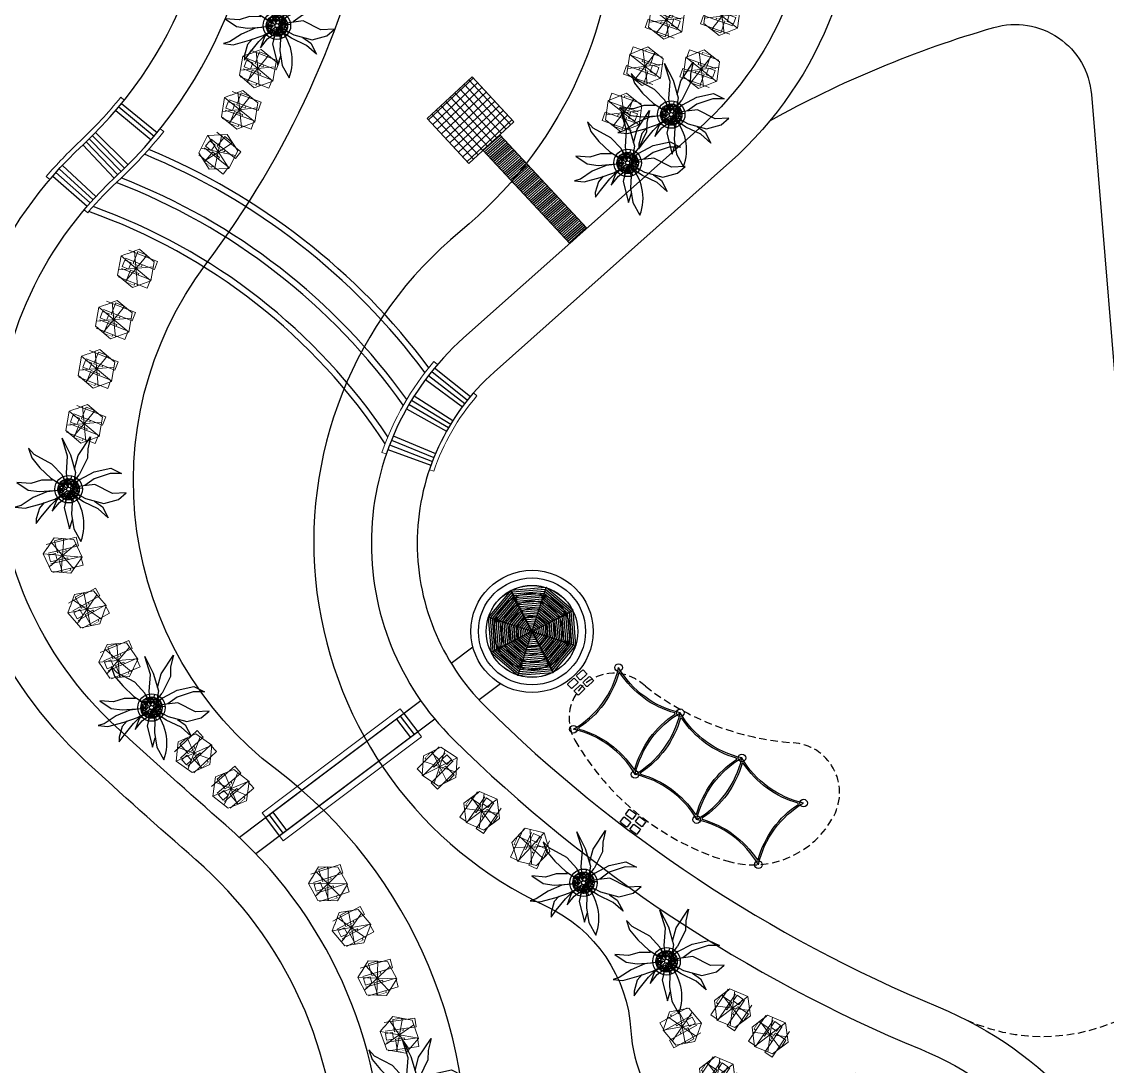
# Model space of a CAD drawing. Extents: x 309418 to 1212698, y 3438380 to 6877191.
# Drawn here: x 606472.7 to 606543.7, y 3438535.9 to 3438604.3 of the extents above; entities that cross this region are included whole.
import ezdxf

# ---------------------------------------------------------------- set-up
doc = ezdxf.new("R2010")
doc.units = 0
doc.header["$MEASUREMENT"] = 0
doc.set_wipeout_variables(frame=1)
doc.linetypes.add('DASHED', pattern=[0.75, 0.5, -0.25])
for name, color, linetype in [('-A-HATCH', 7, 'Continuous'), ('Draft _ Lines', 20, 'Continuous'), ('DRAFT LINES', 32, 'Continuous'), ('DRAFT-LINES', 10, 'Continuous'), ('LA-FLOWERING-TREE', 221, 'Continuous'), ('LA-FURN-PERGOLA-POOL DECK-02', 32, 'Continuous'), ('LA-HARD-PAVE-HATCH-MARBLE-TYPE (PV - MT-BG-01-AN - RA- ∅ - 01)', 227, 'Continuous'), ('LA-HARD-PAVE-HATCH-WOOD-TYPE( PV - WO-DW-01-∅ - ∅-∅ - 04)', 17, 'Continuous'), ('LA-HARD-PAVE-LINE-01', 30, 'Continuous'), ('LA-HARD-PAVE-LINE-STEPPING STONES', 23, 'Continuous'), ('LA-LANDSCAPE BASE', 140, 'Continuous'), ('LA-PLNT-PALMS', 251, 'Continuous'), ('LA-PLNT-TREE-TRUNK', 52, 'Continuous'), ('X-DK-LANDSCPE BASE$0$LA-WOODEN -ELEV', 45, 'Continuous'), ('X-DK-LANDSCPE BASE$0$LA-WOODEN ELEV2', 29, 'Continuous')]:
    doc.layers.add(name, color=color, linetype=linetype)
for name, color, linetype, lineweight in [('HW-LA-SF-LOUNGE CHAIRS', 215, 'Continuous', 0), ('L-CON-SF-CABANA', 215, 'Continuous', 0), ('LA-HARD-WALL', 71, 'Continuous', 20), ('X-DK-LANDSCPE BASE$0$LA-PLNT-PALM', 102, 'Continuous', 20)]:
    doc.layers.add(name, color=color, linetype=linetype, lineweight=lineweight)

# ---------------------------------------------------------------- blocks, each defined once
blk = doc.blocks.new('X-DK-LANDSCPE BASE$0$aapp')
at = {"color": 30, "true_color": 0xf8991e}
blk.add_circle((0, 0), 3.015, dxfattribs=at)
at = {"layer": 'X-DK-LANDSCPE BASE$0$LA-WOODEN -ELEV', "color": 30, "true_color": 0xf8991e}
for points in [[(1.154, 2.786), (-1.154, 2.786), (-2.786, 1.154), (-2.786, -1.154), (-1.154, -2.786), (1.154, -2.786), (2.786, -1.154), (2.786, 1.154)], [(-0.936, 2.062), (-0.797, 2.12), (-0.854, 2.258), (-0.993, 2.201)], [(0.797, 2.12), (0.935, 2.062), (0.993, 2.201), (0.854, 2.258)], [(-2.12, 0.797), (-2.063, 0.935), (-2.201, 0.993), (-2.259, 0.854)], [(0.478, 1.154), (-0.478, 1.154), (-1.154, 0.478), (-1.154, -0.478), (-0.478, -1.154), (0.478, -1.154), (1.153, -0.478), (1.153, 0.478)], [(2.062, 0.935), (2.12, 0.797), (2.258, 0.854), (2.201, 0.993)], [(-2.063, -0.936), (-2.12, -0.797), (-2.259, -0.854), (-2.201, -0.993)], [(2.12, -0.797), (2.062, -0.936), (2.201, -0.993), (2.258, -0.854)], [(-0.797, -2.12), (-0.936, -2.062), (-0.993, -2.201), (-0.854, -2.258)], [(0.935, -2.062), (0.797, -2.12), (0.854, -2.258), (0.993, -2.201)]]:
    blk.add_lwpolyline(points, close=True, dxfattribs=at)
for points in [[(-0.022, 0.038), (-1.158, 2.782)], [(-0.017, 0.042), (-1.154, 2.786)], [(-0.012, 0.042), (-1.148, 2.786)], [(0.011, 0.042), (1.148, 2.786)], [(0.017, 0.042), (1.154, 2.786)], [(0.021, 0.038), (1.158, 2.782)], [(-0.042, 0.017), (-2.786, 1.154)], [(-0.042, 0.011), (-2.786, 1.148)], [(-0.038, 0.021), (-2.782, 1.158)], [(0.038, 0.021), (2.782, 1.158)], [(0.042, 0.017), (2.786, 1.154)], [(0.042, 0.011), (2.786, 1.148)], [(-0.042, -0.012), (-2.786, -1.148)], [(-0.042, -0.017), (-2.786, -1.154)], [(-0.038, -0.021), (-2.782, -1.158)], [(-0.022, -0.038), (-1.158, -2.782)], [(-0.017, -0.042), (-1.154, -2.786)], [(-0.012, -0.042), (-1.148, -2.786)], [(0.011, -0.042), (1.148, -2.786)], [(0.017, -0.042), (1.154, -2.786)], [(0.021, -0.038), (1.158, -2.782)], [(0.038, -0.021), (2.782, -1.158)], [(0.042, -0.012), (2.786, -1.148)], [(0.042, -0.017), (2.786, -1.154)]]:
    blk.add_lwpolyline(points, dxfattribs=at)
at = {"layer": 'X-DK-LANDSCPE BASE$0$LA-WOODEN ELEV2', "color": 30, "true_color": 0xf8991e}
for points in [[(1.103, 2.662), (-1.103, 2.662), (-2.662, 1.103), (-2.662, -1.103), (-1.103, -2.662), (1.103, -2.662), (2.662, -1.103), (2.662, 1.103)], [(1.051, 2.539), (-1.052, 2.539), (-2.539, 1.052), (-2.539, -1.052), (-1.052, -2.539), (1.051, -2.539), (2.539, -1.052), (2.539, 1.052)], [(1, 2.415), (-1, 2.415), (-2.415, 1), (-2.415, -1), (-1, -2.415), (1, -2.415), (2.415, -1), (2.415, 1)], [(0.949, 2.292), (-0.949, 2.292), (-2.292, 0.949), (-2.292, -0.949), (-0.949, -2.292), (0.949, -2.292), (2.292, -0.949), (2.292, 0.949)], [(0.898, 2.168), (-0.898, 2.168), (-2.168, 0.898), (-2.168, -0.898), (-0.898, -2.168), (0.898, -2.168), (2.168, -0.898), (2.168, 0.898)], [(0.847, 2.045), (-0.847, 2.045), (-2.045, 0.847), (-2.045, -0.847), (-0.847, -2.045), (0.847, -2.045), (2.045, -0.847), (2.045, 0.847)], [(0.796, 1.921), (-0.796, 1.921), (-1.921, 0.796), (-1.921, -0.796), (-0.796, -1.921), (0.796, -1.921), (1.921, -0.796), (1.921, 0.796)], [(0.745, 1.798), (-0.745, 1.798), (-1.798, 0.745), (-1.798, -0.745), (-0.745, -1.798), (0.745, -1.798), (1.797, -0.745), (1.797, 0.745)], [(0.693, 1.674), (-0.693, 1.674), (-1.674, 0.693), (-1.674, -0.693), (-0.693, -1.674), (0.693, -1.674), (1.674, -0.693), (1.674, 0.693)], [(0.642, 1.55), (-0.642, 1.55), (-1.551, 0.642), (-1.551, -0.642), (-0.642, -1.551), (0.642, -1.551), (1.55, -0.642), (1.55, 0.642)], [(0.591, 1.427), (-0.591, 1.427), (-1.427, 0.591), (-1.427, -0.591), (-0.591, -1.427), (0.591, -1.427), (1.427, -0.591), (1.427, 0.591)], [(0.54, 1.303), (-0.54, 1.303), (-1.304, 0.54), (-1.304, -0.54), (-0.54, -1.304), (0.54, -1.304), (1.303, -0.54), (1.303, 0.54)], [(0.489, 1.18), (-0.489, 1.18), (-1.18, 0.489), (-1.18, -0.489), (-0.489, -1.18), (0.489, -1.18), (1.18, -0.489), (1.18, 0.489)], [(0.427, 1.03), (-0.427, 1.03), (-1.03, 0.427), (-1.03, -0.427), (-0.427, -1.03), (0.427, -1.03), (1.03, -0.427), (1.03, 0.427)], [(0.375, 0.906), (-0.376, 0.906), (-0.907, 0.375), (-0.907, -0.376), (-0.376, -0.907), (0.375, -0.907), (0.906, -0.376), (0.906, 0.375)], [(0.324, 0.783), (-0.324, 0.783), (-0.783, 0.324), (-0.783, -0.324), (-0.324, -0.783), (0.324, -0.783), (0.783, -0.324), (0.783, 0.324)], [(0.273, 0.659), (-0.273, 0.659), (-0.66, 0.273), (-0.66, -0.273), (-0.273, -0.659), (0.273, -0.659), (0.659, -0.273), (0.659, 0.273)], [(0.222, 0.536), (-0.222, 0.536), (-0.536, 0.222), (-0.536, -0.222), (-0.222, -0.536), (0.222, -0.536), (0.536, -0.222), (0.536, 0.222)], [(0.171, 0.412), (-0.171, 0.412), (-0.412, 0.171), (-0.412, -0.171), (-0.171, -0.412), (0.171, -0.412), (0.412, -0.171), (0.412, 0.171)], [(0.12, 0.289), (-0.12, 0.289), (-0.289, 0.12), (-0.289, -0.12), (-0.12, -0.289), (0.12, -0.289), (0.289, -0.12), (0.289, 0.12)], [(0.068, 0.165), (-0.069, 0.165), (-0.165, 0.068), (-0.165, -0.069), (-0.069, -0.165), (0.068, -0.165), (0.165, -0.069), (0.165, 0.068)], [(0.017, 0.042), (-0.017, 0.042), (-0.042, 0.017), (-0.042, -0.017), (-0.017, -0.042), (0.017, -0.042), (0.042, -0.017), (0.042, 0.017)]]:
    blk.add_lwpolyline(points, close=True, dxfattribs=at)
blk = doc.blocks.new('tent kids')
at = {"layer": 'LA-FURN-PERGOLA-POOL DECK-02'}
for points in [[(731928.762, 294594.628, 0.209883), (731928.762, 294599.628, -0.83868)], [(731933.762, 294599.628, -0.209883), (731928.762, 294599.628, 0.83868)], [(731933.762, 294594.628, -0.209883), (731933.762, 294599.628, 0.83868)], [(731933.762, 294594.628, 0.209883), (731928.762, 294594.628, -0.83868)]]:
    blk.add_lwpolyline(points, format="xyb", dxfattribs=at)
blk.add_lwpolyline([(731933.543, 294599.355, -0.05443), (731933.489, 294599.409, -0.182094), (731929.035, 294599.409, -0.05443), (731928.981, 294599.355, -0.182094), (731928.981, 294594.901, -0.05443), (731929.035, 294594.847, -0.182094), (731933.489, 294594.847, -0.05443), (731933.543, 294594.901, -0.182094)], format="xyb", close=True, dxfattribs=at)
for centre in [(731928.762, 294599.628), (731933.762, 294599.628), (731928.762, 294594.628), (731933.762, 294594.628)]:
    blk.add_circle(centre, 0.25, dxfattribs=at)
blk = doc.blocks.new('B-LS-STEPPING STONE')
at = {"layer": 'LA-HARD-PAVE-LINE-STEPPING STONES', "extrusion": (-6.99847e-06, -1.63368e-06, 1)}
for p, q in [((-0.2, 0.05, 0), (-0.2, 0.55, 0)), ((-0.15, 0.6, 0), (0.15, 0.6, 0)), ((0.15, 0, 0), (-0.15, 0, 0)), ((0.2, 0.55, 0), (0.2, 0.05, 0)), ((-0.2, -0.75, 0), (-0.2, -0.25, 0)), ((-0.15, -0.2, 0), (0.15, -0.2, 0)), ((0.2, -0.25, 0), (0.2, -0.75, 0)), ((0.15, -0.8, 0), (-0.15, -0.8, 0))]:
    blk.add_line(p, q, dxfattribs=at)
for centre, start, end in [((-0.15, 0.55, 0), 90, 180), ((-0.15, 0.05, 0), 180, 270), ((0.15, 0.55, 0), 0, 90), ((0.15, 0.05, 0), 270, 0), ((-0.15, -0.25, 0), 90, 180), ((0.15, -0.25, 0), 0, 90), ((-0.15, -0.75, 0), 180, 270), ((0.15, -0.75, 0), 270, 0)]:
    blk.add_arc(centre, 0.05, start, end, dxfattribs=at)
blk = doc.blocks.new('*U288')
at = {"layer": 'LA-HARD-PAVE-LINE-STEPPING STONES', "extrusion": (4.37504e-06, -5.27321e-06, 1), "xscale": -1, "rotation": 90.00000000132182}
for p in [(-0.116, 1.015, 0), (-0.1, 0.4, 0)]:
    blk.add_blockref('B-LS-STEPPING STONE', p, dxfattribs=at)
blk = doc.blocks.new('Lounge 1')
at = {"lineweight": 13, "extrusion": (0, 0, -1)}
blk.add_line((0.411, 1.439), (0.411, 0.859), dxfattribs=at)
blk.add_wipeout([(0.29, 0.859), (0.29, 0), (-0.29, 0), (-0.29, 0.859), (-0.411, 0.859), (-0.411, 1.439), (-0.29, 1.439), (-0.29, 2.03), (0.29, 2.03), (0.29, 1.439), (0.411, 1.439), (0.411, 0.859)])
for p, q in [((-0.29, 1.439), (-0.411, 1.439)), ((-0.411, 1.439), (-0.411, 0.859)), ((0.411, 1.439), (0.29, 1.439)), ((-0.29, 0.859), (-0.411, 0.859)), ((0.411, 0.859), (0.29, 0.859))]:
    blk.add_line(p, q, dxfattribs=at)
at = {"extrusion": (0, 0, -1)}
for p, q in [((-0.29, 2.03), (-0.29, 0)), ((0.29, 2.03), (0.29, 0)), ((0.29, 0), (-0.29, 0))]:
    blk.add_line(p, q, dxfattribs=at)
blk.add_lwpolyline([(0.29, 1.439), (-0.29, 1.439)])
blk = doc.blocks.new('umbrella')
blk.add_lwpolyline([(-0.328, 1.236), (-1.23, 0.331), (-0.897, -0.902), (0.338, -1.231), (1.239, -0.326), (0.907, 0.907)], close=True)
for points in [[(0.329, -1.229), (-0.331, 1.235)], [(1.074, 0.287), (-1.064, -0.282)]]:
    blk.add_lwpolyline(points)
at = {"layer": 'L-CON-SF-CABANA', "extrusion": (0, 0, -1)}
for p, q in [((0.575, 0.995), (-0.571, -0.989)), ((-0.987, 0.575), (0.996, -0.57))]:
    blk.add_line(p, q, dxfattribs=at)
blk = doc.blocks.new('LA-SIDE TABLE-0')
at = {"layer": 'HW-LA-SF-LOUNGE CHAIRS'}
blk.add_lwpolyline([(-0.161, 0.157), (0.161, -0.157), (-0.153, -0.479), (-0.475, -0.166)], close=True, dxfattribs=at)
blk = doc.blocks.new('*U291')
at = {"layer": 'HW-LA-SF-LOUNGE CHAIRS', "rotation": 319.3433395732298}
blk.add_blockref('Lounge 1', (-0.258, -1.301), dxfattribs=at)
blk.add_blockref('Lounge 1', (-1.244, -0.454), dxfattribs=at)
at = {"rotation": 3.55361141236799}
blk.add_blockref('LA-SIDE TABLE-0', (0.571, 0.662), dxfattribs=at)
at = {"layer": 'HW-LA-SF-LOUNGE CHAIRS', "rotation": 322.8523328510489}
blk.add_blockref('umbrella', (-0.002, -0.006), dxfattribs=at)
blk = doc.blocks.new('*U353')
at = {"layer": 'HW-LA-SF-LOUNGE CHAIRS', "rotation": 44.079308354551}
blk.add_blockref('Lounge 1', (1.272, -0.376), dxfattribs=at)
blk.add_blockref('Lounge 1', (0.338, -1.281), dxfattribs=at)
at = {"rotation": 88.28958019368919}
blk.add_blockref('LA-SIDE TABLE-0', (-0.607, 0.63), dxfattribs=at)
at = {"layer": 'HW-LA-SF-LOUNGE CHAIRS', "rotation": 47.5883016323701}
blk.add_blockref('umbrella', (0.006, -0.003), dxfattribs=at)
blk = doc.blocks.new('*U352')
at = {"layer": 'HW-LA-SF-LOUNGE CHAIRS', "rotation": 42.94684818303536}
blk.add_blockref('Lounge 1', (1.265, -0.402), dxfattribs=at)
blk.add_blockref('Lounge 1', (0.313, -1.287), dxfattribs=at)
at = {"rotation": 87.15712002217354}
blk.add_blockref('LA-SIDE TABLE-0', (-0.594, 0.642), dxfattribs=at)
at = {"layer": 'HW-LA-SF-LOUNGE CHAIRS', "rotation": 46.45584146085447}
blk.add_blockref('umbrella', (0.006, -0.003), dxfattribs=at)
blk = doc.blocks.new('*U351')
at = {"layer": 'HW-LA-SF-LOUNGE CHAIRS', "rotation": 61.36315332717381}
blk.add_blockref('Lounge 1', (1.327, 0.018), dxfattribs=at)
blk.add_blockref('Lounge 1', (0.704, -1.122), dxfattribs=at)
at = {"rotation": 105.573425166312}
blk.add_blockref('LA-SIDE TABLE-0', (-0.767, 0.421), dxfattribs=at)
at = {"layer": 'HW-LA-SF-LOUNGE CHAIRS', "rotation": 64.87214660499292}
blk.add_blockref('umbrella', (0.006, -0.001), dxfattribs=at)
blk = doc.blocks.new('*U335')
at = {"layer": 'HW-LA-SF-LOUNGE CHAIRS', "rotation": 9.00809661152062}
blk.add_blockref('Lounge 1', (0.825, -1.039), dxfattribs=at)
blk.add_blockref('Lounge 1', (-0.459, -1.243), dxfattribs=at)
at = {"rotation": 53.2183684506588}
blk.add_blockref('LA-SIDE TABLE-0', (-0.135, 0.864), dxfattribs=at)
at = {"layer": 'HW-LA-SF-LOUNGE CHAIRS', "rotation": 12.51708988933973}
blk.add_blockref('umbrella', (0.003, -0.006), dxfattribs=at)
blk = doc.blocks.new('*U336')
at = {"layer": 'HW-LA-SF-LOUNGE CHAIRS', "rotation": 353.1969781340202}
blk.add_blockref('Lounge 1', (0.511, -1.225), dxfattribs=at)
blk.add_blockref('Lounge 1', (-0.78, -1.071), dxfattribs=at)
at = {"rotation": 37.40724997315846}
blk.add_blockref('LA-SIDE TABLE-0', (0.106, 0.868), dxfattribs=at)
at = {"layer": 'HW-LA-SF-LOUNGE CHAIRS', "rotation": 356.7059714118394}
blk.add_blockref('umbrella', (0.001, -0.006), dxfattribs=at)
blk = doc.blocks.new('*U337')
at = {"layer": 'HW-LA-SF-LOUNGE CHAIRS', "rotation": 359.4916042217065}
for p in [(-0.658, -1.15), (0.642, -1.161)]:
    blk.add_blockref('Lounge 1', p, dxfattribs=at)
at = {"rotation": 43.7018760608447}
blk.add_blockref('LA-SIDE TABLE-0', (0.01, 0.874), dxfattribs=at)
at = {"layer": 'HW-LA-SF-LOUNGE CHAIRS', "rotation": 3.000597499525617}
blk.add_blockref('umbrella', (0.002, -0.006), dxfattribs=at)
blk = doc.blocks.new('*U338')
at = {"layer": 'HW-LA-SF-LOUNGE CHAIRS', "rotation": 339.6888357885484}
blk.add_blockref('Lounge 1', (0.21, -1.31), dxfattribs=at)
blk.add_blockref('Lounge 1', (-1.009, -0.859), dxfattribs=at)
at = {"rotation": 23.89910762768664}
blk.add_blockref('LA-SIDE TABLE-0', (0.305, 0.819), dxfattribs=at)
at = {"layer": 'HW-LA-SF-LOUNGE CHAIRS', "rotation": 343.1978290663676}
blk.add_blockref('umbrella', (0, -0.006), dxfattribs=at)
blk = doc.blocks.new('*U334')
at = {"layer": 'HW-LA-SF-LOUNGE CHAIRS', "rotation": 341.9848356697187}
blk.add_blockref('Lounge 1', (0.263, -1.3), dxfattribs=at)
blk.add_blockref('Lounge 1', (-0.974, -0.898), dxfattribs=at)
at = {"rotation": 26.19510750885682}
blk.add_blockref('LA-SIDE TABLE-0', (0.272, 0.831), dxfattribs=at)
at = {"layer": 'HW-LA-SF-LOUNGE CHAIRS', "rotation": 345.4938289475377}
blk.add_blockref('umbrella', (0, -0.006), dxfattribs=at)
blk = doc.blocks.new('*U333')
at = {"layer": 'HW-LA-SF-LOUNGE CHAIRS', "rotation": 4.715601684793032}
blk.add_blockref('Lounge 1', (0.745, -1.098), dxfattribs=at)
blk.add_blockref('Lounge 1', (-0.551, -1.205), dxfattribs=at)
at = {"rotation": 48.92587352393121}
blk.add_blockref('LA-SIDE TABLE-0', (-0.07, 0.872), dxfattribs=at)
at = {"layer": 'HW-LA-SF-LOUNGE CHAIRS', "rotation": 8.224594962612134}
blk.add_blockref('umbrella', (0.002, -0.006), dxfattribs=at)
blk = doc.blocks.new('*U332')
at = {"layer": 'HW-LA-SF-LOUNGE CHAIRS', "rotation": 354.3484192908461}
blk.add_blockref('Lounge 1', (0.535, -1.214), dxfattribs=at)
blk.add_blockref('Lounge 1', (-0.759, -1.086), dxfattribs=at)
at = {"rotation": 38.55869112998432}
blk.add_blockref('LA-SIDE TABLE-0', (0.088, 0.87), dxfattribs=at)
at = {"layer": 'HW-LA-SF-LOUNGE CHAIRS', "rotation": 357.8574125686652}
blk.add_blockref('umbrella', (0.001, -0.006), dxfattribs=at)
blk = doc.blocks.new('*U331')
at = {"layer": 'HW-LA-SF-LOUNGE CHAIRS', "rotation": 6.052127047346089}
blk.add_blockref('Lounge 1', (0.77, -1.08), dxfattribs=at)
blk.add_blockref('Lounge 1', (-0.523, -1.217), dxfattribs=at)
at = {"rotation": 50.26239888648427}
blk.add_blockref('LA-SIDE TABLE-0', (-0.09, 0.87), dxfattribs=at)
at = {"layer": 'HW-LA-SF-LOUNGE CHAIRS', "rotation": 9.561120325165197}
blk.add_blockref('umbrella', (0.003, -0.006), dxfattribs=at)
blk = doc.blocks.new('*U330')
at = {"layer": 'HW-LA-SF-LOUNGE CHAIRS', "rotation": 14.43862364229605}
blk.add_blockref('Lounge 1', (0.92, -0.956), dxfattribs=at)
blk.add_blockref('Lounge 1', (-0.339, -1.281), dxfattribs=at)
at = {"rotation": 58.64889548143422}
blk.add_blockref('LA-SIDE TABLE-0', (-0.216, 0.847), dxfattribs=at)
at = {"layer": 'HW-LA-SF-LOUNGE CHAIRS', "rotation": 17.94761692011516}
blk.add_blockref('umbrella', (0.003, -0.005), dxfattribs=at)
blk = doc.blocks.new('*U218')
at = {"layer": 'HW-LA-SF-LOUNGE CHAIRS', "rotation": 222.1621553036277}
blk.add_blockref('Lounge 1', (-1.259, 0.419), dxfattribs=at)
blk.add_blockref('Lounge 1', (-0.295, 1.291), dxfattribs=at)
at = {"rotation": 266.3724271427658}
blk.add_blockref('LA-SIDE TABLE-0', (0.586, -0.65), dxfattribs=at)
at = {"layer": 'HW-LA-SF-LOUNGE CHAIRS', "rotation": 225.6711485814467}
blk.add_blockref('umbrella', (-0.006, 0.003), dxfattribs=at)
blk = doc.blocks.new('GH-B-LA-HD-FURN-Tree-Pit-140-C2')
blk.add_wipeout([(-0.285, 0.639), (-0.331, 0.617), (-0.371, 0.593), (-0.464, 0.524), (-0.509, 0.48), (-0.547, 0.437), (-0.566, 0.411), (-0.593, 0.373), (-0.614, 0.337), (-0.643, 0.276), (-0.665, 0.22), (-0.683, 0.154), (-0.692, 0.107), (-0.698, 0.047), (-0.7, 0.008), (-0.7, -0.016), (-0.696, -0.075), (-0.684, -0.149), (-0.657, -0.241), (-0.632, -0.301), (-0.605, -0.352), (-0.578, -0.395), (-0.516, -0.473), (-0.43, -0.552), (-0.377, -0.59), (-0.308, -0.629), (-0.192, -0.673), (-0.137, -0.686), (-0.026, -0.7), (0.028, -0.699), (0.16, -0.681), (0.232, -0.66), (0.287, -0.638), (0.411, -0.567), (0.473, -0.516), (0.517, -0.472), (0.565, -0.413), (0.608, -0.346), (0.66, -0.234), (0.679, -0.17), (0.695, -0.08), (0.699, 0.027), (0.674, 0.189), (0.649, 0.262), (0.618, 0.329), (0.576, 0.398), (0.529, 0.458), (0.47, 0.518), (0.414, 0.565), (0.336, 0.614), (0.277, 0.643), (0.234, 0.66), (0.176, 0.677), (0.135, 0.687), (0.1, 0.693), (0.045, 0.699), (0.004, 0.7), (-0.03, 0.699), (-0.071, 0.696), (-0.096, 0.693), (-0.124, 0.689), (-0.195, 0.672)])
at = {"linetype": 'Continuous', "ltscale": 7}
blk.add_circle((0, 0), 0.7, dxfattribs=at)
for centre, radius in [((0, 0), 0.7), ((-0.592, 0.009, 0), 0.0312), ((-0.526, 0.216, 0), 0.0751), ((-0.542, 0.345, 0), 0.0312), ((-0.482, 0.387, 0), 0.0312), ((-0.442, 0.118, 0), 0.0312), ((-0.432, -0.011, 0), 0.0312), ((-0.385, 0.277, 0), 0.0744), ((-0.38, 0.429, 0), 0.0489), ((-0.345, 0.538, 0), 0.0489), ((-0.319, 0.363, 0), 0.0312), ((-0.319, 0.189, 0), 0.0312), ((-0.223, 0.255, 0), 0.0751), ((-0.203, 0.436, 0), 0.0864), ((-0.239, 0.566, 0), 0.0312), ((-0.106, 0.624, 0), 0.0312), ((-0.046, 0.394, 0), 0.0751), ((-0.067, 0.526, 0), 0.0489), ((0.025, 0.561, 0), 0.0312), ((0.091, 0.494, 0), 0.0489), ((0.075, 0.397, 0), 0.0312), ((0.163, 0.33, 0), 0.0312), ((0.221, 0.245, 0), 0.0744), ((0.226, 0.418, 0), 0.0751), ((0.247, 0.56, 0), 0.0312), ((0.336, -0.05, 0), 0.0744), ((0.328, 0.519, 0), 0.0489), ((0.314, 0.186, 0), 0.0312), ((0.342, 0.102, 0), 0.0489), ((0.39, 0.277, 0), 0.0744), ((0.396, 0.429, 0), 0.0489), ((0.498, 0.095, 0), 0.0751), ((0.498, -0.073, 0), 0.0751), ((0.48, 0.346, 0), 0.0312), ((0.553, 0.255, 0), 0.0751), ((0.602, 0.143, 0), 0.0312), ((-0.664, -0.034, 0), 0.0312), ((-0.602, -0.135, 0), 0.0744), ((-0.523, -0.055, 0), 0.0312), ((-0.508, -0.414, 0), 0.0312), ((-0.505, -0.182, 0), 0.0312), ((-0.43, -0.174, 0), 0.0312), ((-0.406, -0.372, 0), 0.0489), ((-0.386, -0.273, 0), 0.0489), ((-0.327, -0.118, 0), 0.0744), ((-0.345, -0.437, 0), 0.0312), ((-0.285, -0.24, 0), 0.0489), ((-0.249, -0.546, 0), 0.0751), ((-0.229, -0.365, 0), 0.0864), ((-0.214, -0.155, 0), 0.0312), ((-0.175, -0.631, 0), 0.0312), ((-0.144, -0.505, 0), 0.0312), ((-0.11, -0.277, 0), 0.0489), ((-0.086, -0.557, 0), 0.0489), ((0.043, -0.574, 0), 0.0751), ((0.028, -0.318, 0), 0.0489), ((0.011, -0.474, 0), 0.0312), ((0.01, -0.669, 0), 0.0312), ((0.049, -0.404, 0), 0.0312), ((0.112, -0.242, 0), 0.0489), ((0.195, -0.556, 0), 0.0744), ((0.2, -0.382, 0), 0.0751), ((0.184, -0.17, 0), 0.0312), ((0.211, -0.253, 0), 0.0489), ((0.255, -0.157, 0), 0.0312), ((0.274, -0.477, 0), 0.0312), ((0.346, -0.263, 0), 0.0489), ((0.37, -0.372, 0), 0.0489), ((0.384, -0.154, 0), 0.0312), ((0.454, -0.455, 0), 0.0312), ((0.456, -0.261, 0), 0.0312), ((0.521, -0.179, 0), 0.0312)]:
    blk.add_circle(centre, radius)
for centre, radius, start, end in [((-0.738, 0.073, 0), 0.0751, 300.56995, 48.13189), ((-0.667, 0.152, 0), 0.0312, 228.25091, 106.0031), ((-0.703, 0.259, 0), 0.0489, 338.95156, 340.5973), ((-0.617, 0.292, 0), 0.0312, 212.38699, 96.93294), ((-0.532, 0.493, 0), 0.0744, 249.8969, 24.44616), ((-0.141, 0.712, 0), 0.0489, 225.13359, 337.31896), ((0.053, 0.676, 0), 0.0744, 161.29619, 9.73208), ((0.228, 0.639, 0), 0.0312, 117.36186, 23.37918), ((0.491, 0.534, 0), 0.0312, 191.31199, 263.52729), ((0.572, 0.436, 0), 0.0864, 143.86727, 290.7577), ((0.676, 0.067, 0), 0.0751, 82.37222, 288.96734), ((-0.683, -0.259, 0), 0.0489, 330.55443, 70.90521), ((-0.558, -0.308, 0), 0.0744, 243.04684, 174.73742), ((-0.568, -0.456, 0), 0.0312, 13.63317, 63.92155), ((-0.411, -0.524, 0), 0.0744, 297.59757, 166.13286), ((-0.345, -0.612, 0), 0.0312, 335.79609, 145.33578), ((-0.126, -0.734, 0), 0.0751, 29.1719, 131.34724), ((0.145, -0.71, 0), 0.0751, 33.568, 169.58741), ((0.364, -0.524, 0), 0.0744, 340.2974, 269.33505), ((0.527, -0.546, 0), 0.0751, 97.23348, 170.67419), ((0.547, -0.365, 0), 0.0864, 29.69595, 262.86872), ((0.661, -0.083, 0), 0.0489, 40.76282, 304.86097), ((0.672, -0.262, 0), 0.0489, 95.69847, 221.74846), ((0.664, -0.168, 0), 0.0312, 47.4763, 284.07386), ((0.73, -0.03, 0), 0.0312, 164.22546, 190.99296)]:
    blk.add_arc(centre, radius, start, end)
blk = doc.blocks.new('P200')
blk.add_lwpolyline([(0, -0.1), (0, 0.1)])
blk = doc.blocks.new('COARSE GRAVEL')
blk.add_wipeout([(0.677, 0.593), (0.693, 0.574), (0.693, 0.574), (0.73, 0.527), (0.758, 0.485), (0.793, 0.425), (0.81, 0.393), (0.831, 0.346), (0.85, 0.297), (0.867, 0.242), (0.883, 0.174), (0.894, 0.105), (0.899, 0.041), (0.9, -0.016), (0.898, -0.066), (0.892, -0.123), (0.88, -0.186), (0.867, -0.24), (0.848, -0.301), (0.82, -0.372), (0.79, -0.431), (0.757, -0.487), (0.72, -0.54), (0.681, -0.589), (0.641, -0.632), (0.605, -0.666), (0.579, -0.689), (0.53, -0.728), (0.477, -0.763), (0.444, -0.783), (0.404, -0.804), (0.374, -0.819), (0.305, -0.847), (0.25, -0.865), (0.153, -0.887), (0.088, -0.896), (0.02, -0.9), (-0.062, -0.898), (-0.179, -0.882), (-0.241, -0.867), (-0.295, -0.85), (-0.358, -0.826), (-0.43, -0.791), (-0.464, -0.771), (-0.526, -0.731), (-0.571, -0.696), (-0.616, -0.656), (-0.68, -0.59), (-0.714, -0.548), (-0.748, -0.5), (-0.791, -0.43), (-0.832, -0.343), (-0.866, -0.245), (-0.889, -0.14), (-0.899, -0.041), (-0.897, 0.077), (-0.881, 0.186), (-0.856, 0.277), (-0.839, 0.326), (-0.811, 0.39), (-0.778, 0.452), (-0.742, 0.509), (-0.702, 0.563), (-0.651, 0.621), (-0.592, 0.678), (-0.491, 0.754), (-0.4, 0.806), (-0.329, 0.838), (-0.192, 0.879), (-0.105, 0.894), (0.013, 0.9), (0.085, 0.896), (0.203, 0.877), (0.251, 0.864), (0.353, 0.828), (0.407, 0.803), (0.424, 0.794), (0.47, 0.768), (0.49, 0.755), (0.524, 0.732), (0.558, 0.706), (0.616, 0.656), (0.651, 0.622)])
at = {"rotation": 45.00000000604048}
blk.add_blockref('GH-B-LA-HD-FURN-Tree-Pit-140-C2', (0, 0), dxfattribs=at)
at = {"layer": 'LA-HARD-PAVE-HATCH-WOOD-TYPE( PV - WO-DW-01-∅ - ∅-∅ - 04)'}
blk.add_circle((0, 0), 0.9, dxfattribs=at)
at = {"layer": 'LA-HARD-PAVE-LINE-01'}
blk.add_circle((0, 0), 0.7, dxfattribs=at)
at = {"layer": 'LA-HARD-PAVE-HATCH-WOOD-TYPE( PV - WO-DW-01-∅ - ∅-∅ - 04)'}
for p, rotation in [((-0.24, 0.763), 197.4295865630063), ((0.252, 0.759), 161.6197243753375), ((-0.8, 0.013), 269.0493109383438), ((-0.641, 0.479), 233.239448750675), ((0.649, 0.468), 125.8098621876688), ((-0.656, -0.457), 304.8591731260126), ((-0.265, -0.755), 340.6690353136814), ((0.227, -0.767), 16.47889750135008), ((0.633, -0.489), 52.28875968901892), ((0.8, -0.027), 88.09862187668766)]:
    blk.add_blockref('P200', p, dxfattribs=dict(at, rotation=rotation))
blk = doc.blocks.new('GH-B-LA-PL-PALM')
for p, q in [((-1.517, 2.964), (-2.174, 3.082)), ((-2.174, 3.082), (-1.583, 2.408)), ((-0.725, 2.373), (-1.517, 2.964)), ((-1.583, 2.408), (-1.319, 1.141)), ((-0.226, 1.232), (-0.725, 2.373)), ((-2.808, 1.298), (-2.97, 2.047)), ((-2.97, 2.047), (-2.513, 1.474)), ((-2.513, 1.474), (-1.587, 0.875)), ((-1.933, 0.598), (-2.808, 1.298)), ((-1.587, 0.875), (-0.851, 0.675)), ((-1.319, 1.141), (-0.653, 0.504)), ((-0.022, 0.123), (-0.226, 1.232)), ((-0.955, 0.175), (-1.933, 0.598)), ((-0.955, 0.175), (-0.123, 0.023)), ((-0.653, 0.504), (-0.099, 0.076)), ((-0.585, -0.034), (-1.172, -0.045)), ((0.206, -1.184), (0.662, -1.757)), ((0.662, -1.757), (1.267, -2.163)), ((1.267, -2.163), (1.777, -2.915))]:
    blk.add_line(p, q)
for points in [[(-0.451, 1.808), (-0.499, 2.44), (-0.17, 3.188), (-0.209, 2.316), (0.031, 1.265), (0.106, 0.609)], [(0.075, 0.1), (0.543, 0.728), (1.155, 1.179), (1.809, 1.901), (2.162, 2.778)], [(0.112, 0.054), (1.131, 0.546), (1.977, 1.672), (1.392, 1.44)], [(-0.085, -0.091), (-0.721, -0.772), (-1.64, -1.411), (-2.332, -2.431), (-1.827, -1.319), (-1.132, -0.325), (-0.476, 0.023), (-0.125, 0.006)], [(0.484, -0.064), (1.072, -0.167), (1.803, 0.069), (1.06, 0.076), (0.462, 0.223)], [(-1.27, -0.522), (-2.104, -0.891), (-3.563, -1.025), (-2.852, -0.688), (-2.355, -0.309), (-1.172, -0.045)], [(-0.056, -0.112), (-0.459, -0.92), (-0.598, -1.887), (-0.356, -3.184), (-0.437, -3.729), (-0.092, -3.173), (0.082, -2.348), (0.165, -1.363), (0.015, -0.124)], [(0.089, -0.087), (1.018, -0.999), (1.885, -1.46), (2.766, -1.745), (3.106, -1.976), (2.762, -1.439), (1.868, -0.796), (1.076, -0.298), (0.553, -0.094), (0.123, -0.021)], [(1.777, -2.915), (1.7, -2.02), (1.329, -1.394), (0.682, -0.702)], [(1.682, -0.703), (2.163, -0.713), (2.841, -0.428), (3.079, -0.234), (2.524, -0.261), (1.55, -0.256), (0.968, -0.194)]]:
    blk.add_lwpolyline(points)
blk.add_arc((3.175, -0.24), 3.184, 108.55511, 173.42729)
at = {"layer": 'LA-PLNT-TREE-TRUNK'}
blk.add_circle((0, 0), 0.131, dxfattribs=at)

msp = doc.modelspace()

# ---------------------------------------------------------------- hatches: boundary and pattern name
at = {"layer": '-A-HATCH', "true_color": 0x99724c}
h = msp.add_hatch(dxfattribs=at)
h.set_pattern_fill('ANSI31', color=35, angle=-3.8894617)
h.set_pattern_definition([(41.1105383238, (-2528931.74439, 1902052.65654), (-0.0821892295524, 0.0941803086934), [])])
h.paths.add_polyline_path([(606509.66139, 3438590.75268), (606503.96042, 3438596.87184), (606502.86292, 3438595.84934), (606508.54061, 3438589.75518)])
at = {"layer": 'DRAFT-LINES', "true_color": 0x99724c}
h = msp.add_hatch(dxfattribs=at)
h.set_pattern_fill('ANSI37', color=35, scale=3.3, angle=-2.026222)
h.set_pattern_definition([(42.973778006, (-2558798.3251, 1964558.4052), (-0.281186225603, 0.301812121246), []), (132.973778006, (-2558798.3251, 1964558.4052), (-0.301812121246, -0.281186225603), [])])
h.paths.add_polyline_path([(606504.875, 3438597.72392), (606502.14835, 3438600.65058), (606499.22168, 3438597.92393), (606501.94834, 3438594.99726)])

# ---------------------------------------------------------------- linework, layer by layer
at = {"layer": 'Draft _ Lines', "color": 114, "linetype": 'DASHED', "true_color": 0x139b48}
for points in [[(606513.48974, 3438560.774, 0.1482866), (606523.15667, 3438557.08542, -0.53901522), (606525.83484, 3438552.31953, -0.36152247), (606518.81319, 3438549.34902, -0.19153602), (606508.88454, 3438557.24863, -0.87500828), (606513.48974, 3438560.774, -4.33460278)], [(606602.883, 3438550.19624, 0.26368354), (606547.04145, 3438540.50341, -0.28234123), (606534.47265, 3438538.95597, -2.50924224)]]:
    msp.add_lwpolyline(points, format="xyb", dxfattribs=at)
at = {"layer": 'DRAFT LINES', "color": 4}
msp.add_lwpolyline([(606478.01843, 3438667.61992, 0.02888666), (606487.10899, 3438681.66653, 0.47341659), (606475.26487, 3438712.4144, -0.3652658), (606466.25267, 3438727.0618, -0.10426279), (606470.02136, 3438737.17786, 0.12659864), (606479.2161, 3438765.6336, 0.00176635), (606479.36852, 3438768.298, -0.42162949), (606491.87526, 3438779.24869, -0.83751951), (606493.69666, 3438760.63164, 0.64289528), (606487.23257, 3438719.03173, -0.5177779), (606488.7809, 3438672.1831, 0.51980364), (606489.86525, 3438642.26636, -0.03332384), (606501.81734, 3438633.32172, -0.46585704), (606501.38047, 3438590.53924, 0.55185697), (606506.99062, 3438546.39194, -0.27550973), (606512.54555, 3438538.22431, 0.36638183), (606520.98941, 3438529.37511, -0.13317473), (606525.94353, 3438527.44654, -0.6003312), (606523.23018, 3438509.06554, -0.55869255), (606501.5186, 3438526.48228, 0.26765918), (606489.37591, 3438555.2991, -0.41299782), (606484.75721, 3438588.42586, 0.1082395), (606495.7159, 3438612.3744, 0.26652808), (606483.50898, 3438640.5204, -0.44180885)], format="xyb", close=True, dxfattribs=at)
at = {"layer": 'DRAFT LINES'}
for points in [[(606498.80101, 3438559.82733), (606486.93045, 3438550.88309)], [(606499.70992, 3438558.63405), (606488.00568, 3438549.81512)]]:
    msp.add_lwpolyline(points, dxfattribs=at)
at = {"layer": 'DRAFT-LINES'}
for points in [[(606508.47805, 3438475.58787, -0.11489037), (606496.3332, 3438528.92423, 0.2181063), (606486.0409, 3438551.69002, -0.00720977), (606478.85843, 3438558.13242, -0.43618786), (606478.76414, 3438594.04507, 0.53278998), (606470.8757, 3438643.21499, -0.52348805), (606467.29572, 3438663.62665, 0.03469235), (606480.01289, 3438678.08127, 0.3413348), (606479.89916, 3438698.09038, 0.07642218), (606463.60895, 3438713.4098, -0.5527676), (606464.65738, 3438738.79201, 0.4755141), (606469.70686, 3438769.40412), (606466.02866, 3438773.56203)], [(606503.91149, 3438478.30023, -0.10580583), (606493.33324, 3438528.9389, 0.2181063), (606484.07017, 3438549.42811, -0.00720977), (606476.8233, 3438555.92829, -0.43618786), (606476.71746, 3438596.23849, 0.53278998), (606469.61786, 3438640.49142, -0.52348805), (606465.1861, 3438665.75961, 0.03469235), (606477.62861, 3438679.90205, 0.3413348), (606477.53574, 3438696.24262, 0.07642218), (606461.9097, 3438710.93743, -0.5527676), (606463.16783, 3438741.39609, 0.4755141), (606467.45988, 3438767.41639), (606463.72499, 3438771.63838)], [(606509.06956, 3438765.70212), (606486.14213, 3438747.85204, 0.4552667), (606485.0676, 3438728.27204), (606502.97762, 3438710.86457, -0.4344856), (606502.33026, 3438678.70802, 0.00584193), (606492.39344, 3438669.5874, 0.43189398), (606492.36886, 3438647.74761, 0.06703778), (606512.70804, 3438633.14558, -0.52237604), (606517.00412, 3438597.28768), (606501.59543, 3438583.574, 0.43325153), (606500.91638, 3438557.31863, 0.09691104), (606531.50885, 3438537.02271, -0.22527028), (606544.16201, 3438523.0285), (606554.50771, 3438488.60714)], [(606645.87457, 3438694.30958, -0.15651859), (606621.89172, 3438696.02724, 0.16337411), (606597.17848, 3438697.46542, -0.17187102), (606572.40196, 3438699.31864, 0.27452542), (606539.61238, 3438695.3391, -0.17500823), (606518.94623, 3438688.71648, 0.28772563), (606509.74292, 3438683.39892, -0.08856318), (606504.3329, 3438676.47432, 0.00584193), (606494.44773, 3438667.4011, 0.43189398), (606494.42807, 3438649.92927, 0.06703778), (606514.11669, 3438635.79429, -0.52237604), (606518.9986, 3438595.04669), (606503.58991, 3438581.333, 0.43325153), (606503.02403, 3438559.45353, 0.09691104), (606532.65646, 3438539.79454, -0.22527028), (606547.03504, 3438523.89202), (606547.9, 3438521.01421, 0.41426008), (606560.35671, 3438514.31629)], [(606521.64332, 3438597.78912, -0.05618664), (606536.29849, 3438603.89126, -0.47389628), (606542.67411, 3438599.50318), (606544.88956, 3438572.83985)], [(606496.64432, 3438577.10456, 0.16076455), (606477.35199, 3438592.16529)], [(606496.46462, 3438576.65179, 0.16363578), (606477.07025, 3438591.841)]]:
    msp.add_lwpolyline(points, format="xyb", dxfattribs=at)
for points in [[(606504.875, 3438597.72392), (606502.14835, 3438600.65058), (606499.22168, 3438597.92393), (606501.94834, 3438594.99726), (606504.875, 3438597.72392)], [(606502.20818, 3438563.33365), (606500.78887, 3438562.26422)], [(606504.01263, 3438560.93699), (606502.60925, 3438559.87957)]]:
    msp.add_lwpolyline(points, dxfattribs=at)
for radius in [4, 3.5, 3, 2.5, 2, 1.5, 1]:
    msp.add_circle((606506.07276, 3438564.36568), radius, dxfattribs=at)
at = {"layer": 'LA-FLOWERING-TREE'}
for points in [[(606478.84476, 3438598.46092), (606481.14915, 3438596.54004)], [(606479.03685, 3438598.69135), (606481.34124, 3438596.77047)], [(606479.21768, 3438598.91062), (606481.54216, 3438597.0141)], [(606477.50925, 3438597.00819), (606479.64391, 3438594.9003)], [(606476.69094, 3438596.21371), (606478.74052, 3438594.02299)], [(606476.90069, 3438596.41106), (606478.96773, 3438594.23681)], [(606477.10563, 3438596.60797), (606479.19544, 3438594.4556)], [(606477.3085, 3438596.80702), (606479.42085, 3438594.67677)], [(606475.34679, 3438594.86595), (606477.54301, 3438592.82226)], [(606474.7105, 3438594.15799), (606476.97613, 3438592.19154)], [(606474.91987, 3438594.39642), (606477.16266, 3438592.40395)], [(606475.13198, 3438594.63241), (606477.35163, 3438592.6142)], [(606499.50985, 3438581.37652), (606501.85192, 3438579.50177)], [(606499.69732, 3438581.61073), (606502.0394, 3438579.73598)], [(606499.11019, 3438580.8582), (606501.51888, 3438579.06984)], [(606499.30766, 3438581.11918), (606501.68344, 3438579.28732)], [(606498.02786, 3438579.22095), (606500.61693, 3438577.70546)], [(606498.19574, 3438579.50187), (606500.75683, 3438577.93957)], [(606498.36871, 3438579.7797), (606500.90097, 3438578.17109)], [(606497.86511, 3438578.93702), (606500.48131, 3438577.46885)], [(606496.99935, 3438577.17562), (606499.75984, 3438576.00103)], [(606496.75408, 3438576.56881), (606499.55545, 3438575.49535)], [(606496.87395, 3438576.87333), (606499.65534, 3438575.74911)], [(606496.63975, 3438576.26216), (606499.46018, 3438575.2398)], [(606497.21336, 3438558.63107), (606498.11602, 3438557.43308)], [(606497.45296, 3438558.81161), (606498.35562, 3438557.61361)], [(606497.69256, 3438558.99214), (606498.59522, 3438557.79414)], [(606489.55797, 3438550.98474), (606488.6553, 3438552.18274)], [(606489.79757, 3438551.16528), (606488.8949, 3438552.36327)], [(606490.03717, 3438551.34581), (606489.1345, 3438552.5438)]]:
    msp.add_lwpolyline(points, dxfattribs=at)
msp.add_lwpolyline([(606509.66139, 3438590.75268), (606503.96042, 3438596.87184), (606502.86292, 3438595.84934), (606508.54061, 3438589.75518)], close=True, dxfattribs=at)
at = {"layer": 'LA-HARD-WALL'}
for points in [[(606474.5151, 3438593.93035), (606474.28852, 3438594.12701, -0.02899811), (606476.51279, 3438596.45783, 0.03655733), (606479.16175, 3438599.31897), (606479.39618, 3438599.13177)], [(606481.97493, 3438597.07264, -0.03655733), (606478.96881, 3438593.82573, 0.02939982), (606477.00745, 3438591.76711), (606476.78087, 3438591.96377)], [(606496.54147, 3438575.98391), (606496.25779, 3438576.08151, -0.09439378), (606499.65827, 3438582.02626), (606499.88621, 3438581.83121)], [(606499.35879, 3438574.95094), (606499.64286, 3438574.85448, -0.09743408), (606502.47064, 3438579.77506), (606502.24428, 3438579.97194)]]:
    msp.add_lwpolyline(points, format="xyb", dxfattribs=at)
for points in [[(606481.7405, 3438597.25983), (606481.97493, 3438597.07264)], [(606497.69256, 3438558.99214), (606497.45184, 3438559.3116), (606488.41459, 3438552.5022), (606488.6553, 3438552.18274)], [(606498.59522, 3438557.79414), (606498.83593, 3438557.47468), (606489.79868, 3438550.66528), (606489.55797, 3438550.98474)]]:
    msp.add_lwpolyline(points, dxfattribs=at)
at = {"layer": 'LA-LANDSCAPE BASE'}
for points in [[(606498.80101, 3438559.82733), (606488.6553, 3438552.18274)], [(606499.70992, 3438558.63405), (606489.55797, 3438550.98474)]]:
    msp.add_lwpolyline(points, dxfattribs=at)

# ---------------------------------------------------------------- block references
for p, rotation in [((606508.75676, 3438561.53617, 0), 223.4882880394546), ((606512.2618, 3438551.34007, 0), 322.9768750477849)]:
    msp.add_blockref('*U288', p, dxfattribs=dict(rotation=rotation))
at = {"layer": 'LA-FURN-PERGOLA-POOL DECK-02', "rotation": 323.7869085746393}
for p in [(-158073.46156, 3633287.77022), (-158069.42743, 3633284.81627), (-158065.39331, 3633281.86232)]:
    msp.add_blockref('tent kids', p, dxfattribs=at)
at = {"layer": 'X-DK-LANDSCPE BASE$0$LA-PLNT-PALM', "rotation": 274.6813000484746}
msp.add_blockref('X-DK-LANDSCPE BASE$0$aapp', (606506.07276, 3438564.36568), dxfattribs=at)

# ---------------------------------------------------------------- next in the draw order: block references
at = {"layer": 'HW-LA-SF-LOUNGE CHAIRS', "xscale": -1}
for name, p, rotation in [('*U218', (606514.872, 3438604.37502), 112.6518660996373), ('*U353', (606488.12653, 3438601.2063), 112.6518660996373), ('*U335', (606475.35382, 3438569.34347, -152.4), 112.6518660996373), ('*U338', (606483.95243, 3438556.40422), 112.6518660996373), ('*U291', (606506.0064, 3438550.26135), 294.9523856165129), ('*U333', (606492.71416, 3438547.85656), 112.6518660996373), ('*U291', (606518.21843, 3438535.27858), 285.1758707267429)]:
    msp.add_blockref(name, p, dxfattribs=dict(at, rotation=rotation))
at = {"layer": 'LA-HARD-PAVE-HATCH-MARBLE-TYPE (PV - MT-BG-01-AN - RA- ∅ - 01)', "rotation": 6.135701135505339}
for p in [(606475.75355, 3438573.67286), (606514.87515, 3438542.77896)]:
    msp.add_blockref('COARSE GRAVEL', p, dxfattribs=at)

# ---------------------------------------------------------------- next in the draw order: block references
at = {"layer": 'HW-LA-SF-LOUNGE CHAIRS', "xscale": -1}
for name, p, rotation in [('*U218', (606518.50659, 3438604.62466), 112.6518660996373), ('*U218', (606513.47104, 3438601.34156), 112.6518660996373), ('*U352', (606486.94616, 3438598.51261), 112.6518660996373), ('*U336', (606476.95769, 3438565.82348), 112.6518660996373), ('*U334', (606486.37224, 3438554.07532), 112.6518660996373), ('*U291', (606502.786, 3438552.62327), 284.6998292683974), ('*U332', (606494.25833, 3438544.98508), 112.6518660996373), ('*U291', (606515.9078, 3438538.49582), 258.3356386954778)]:
    msp.add_blockref(name, p, dxfattribs=dict(at, rotation=rotation))
at = {"layer": 'LA-HARD-PAVE-HATCH-MARBLE-TYPE (PV - MT-BG-01-AN - RA- ∅ - 01)', "rotation": 6.135701135505339}
msp.add_blockref('COARSE GRAVEL', (606489.38109, 3438604.00958), dxfattribs=at)

# ---------------------------------------------------------------- next in the draw order: block references
at = {"layer": 'HW-LA-SF-LOUNGE CHAIRS', "xscale": -1}
for name, p, rotation in [('*U218', (606517.15123, 3438601.14673), 112.6518660996373), ('*U218', (606512.07044, 3438598.30826), 112.6518660996373), ('*U351', (606485.54295, 3438595.75213), 112.6518660996373), ('*U337', (606478.99652, 3438562.46438), 112.6518660996373), ('*U291', (606500.03742, 3438555.52068), 274.4472729202819), ('*U331', (606495.94607, 3438541.68294), 112.6518660996373), ('*U291', (606519.19323, 3438539.70881), 285.1758707267429)]:
    msp.add_blockref(name, p, dxfattribs=dict(at, rotation=rotation))
at = {"layer": 'LA-PLNT-PALMS', "rotation": 231.1357011280185}
msp.add_blockref('GH-B-LA-PL-PALM', (606489.38109, 3438604.00958), dxfattribs=at)

# ---------------------------------------------------------------- next in the draw order: linework, layer by layer
at = {"layer": 'DRAFT-LINES'}
for points in [[(606499.06869, 3438581.30055, 0.13636305), (606480.70851, 3438595.58739)], [(606499.32529, 3438581.62575, 0.13491076), (606480.99179, 3438595.90314)], [(606497.87232, 3438579.54687, 0.14562903), (606479.19485, 3438594.03882)], [(606497.6511, 3438579.16816, 0.14793097), (606478.87183, 3438593.73473)]]:
    msp.add_lwpolyline(points, format="xyb", dxfattribs=at)

# ---------------------------------------------------------------- next in the draw order: block references
at = {"layer": 'HW-LA-SF-LOUNGE CHAIRS', "xscale": -1}
for name, p, rotation in [('*U291', (606521.6553, 3438537.98312), 285.1758707267429), ('*U330', (606497.39003, 3438537.96934), 112.6518660996373)]:
    msp.add_blockref(name, p, dxfattribs=dict(at, rotation=rotation))
at = {"layer": 'LA-HARD-PAVE-HATCH-MARBLE-TYPE (PV - MT-BG-01-AN - RA- ∅ - 01)', "rotation": 6.135701135505339}
for p in [(606515.18212, 3438598.19031), (606481.17683, 3438559.38698)]:
    msp.add_blockref('COARSE GRAVEL', p, dxfattribs=at)

# ---------------------------------------------------------------- next in the draw order: block references
at = {"layer": 'HW-LA-SF-LOUNGE CHAIRS', "xscale": -1, "rotation": 112.6518660996373}
msp.add_blockref('*U353', (606480.15859, 3438588.12922), dxfattribs=at)
at = {"layer": 'LA-PLNT-PALMS', "rotation": 231.1357011280185}
for p in [(606515.18212, 3438598.19031), (606481.17683, 3438559.38698), (606514.87515, 3438542.77896), (606498.03029, 3438534.30146), (606525.84247, 3438532.03581)]:
    msp.add_blockref('GH-B-LA-PL-PALM', p, dxfattribs=at)

# ---------------------------------------------------------------- next in the draw order: block references
at = {"layer": 'HW-LA-SF-LOUNGE CHAIRS', "xscale": -1, "rotation": 112.6518660996373}
msp.add_blockref('*U353', (606478.71163, 3438584.77856), dxfattribs=at)
at = {"layer": 'LA-HARD-PAVE-HATCH-MARBLE-TYPE (PV - MT-BG-01-AN - RA- ∅ - 01)', "rotation": 6.135701135505339}
for p in [(606512.33121, 3438595.02697), (606509.44253, 3438547.92009)]:
    msp.add_blockref('COARSE GRAVEL', p, dxfattribs=at)

# ---------------------------------------------------------------- next in the draw order: block references
at = {"layer": 'HW-LA-SF-LOUNGE CHAIRS', "xscale": -1, "rotation": 112.6518660996373}
msp.add_blockref('*U353', (606477.58174, 3438581.55979), dxfattribs=at)
at = {"layer": 'LA-PLNT-PALMS', "rotation": 231.1357011280185}
for p in [(606512.33121, 3438595.02697), (606509.44253, 3438547.92009)]:
    msp.add_blockref('GH-B-LA-PL-PALM', p, dxfattribs=at)

# ---------------------------------------------------------------- next in the draw order: block references
at = {"layer": 'HW-LA-SF-LOUNGE CHAIRS', "xscale": -1, "rotation": 112.6518660996373}
msp.add_blockref('*U353', (606476.77002, 3438577.96211), dxfattribs=at)

# ---------------------------------------------------------------- next in the draw order: block references
at = {"layer": 'LA-PLNT-PALMS', "rotation": 231.1357011280185}
msp.add_blockref('GH-B-LA-PL-PALM', (606475.75355, 3438573.67286), dxfattribs=at)

doc.saveas('drawing.dxf')
